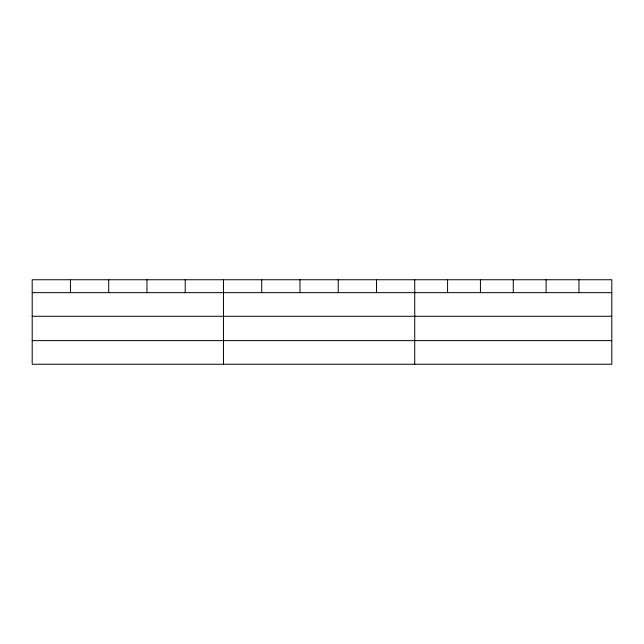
<?xml version="1.0" encoding="UTF-8"?>
<svg xmlns="http://www.w3.org/2000/svg" width="644" height="644" viewBox="0 0 644 644"><rect width="100%" height="100%" fill="white"/><g stroke="black" fill="none" stroke-linecap="round" stroke-linejoin="round"><path stroke-width="0.97" d="M611.8 316.276L611.8 279.746L32.2 279.746L32.2 364.254L611.8 364.254L611.8 316.276L32.2 316.276M32.2 292.65L611.8 292.65M32.2 340.628L611.8 340.628M578.956 279.746L578.956 292.65M546.112 279.746L546.112 292.65M513.268 279.746L513.268 292.65M480.424 279.746L480.424 292.65M447.58 279.746L447.58 292.65M414.736 279.746L414.736 364.254M376.482 279.746L376.482 292.65M338.229 279.746L338.229 292.65M299.975 279.746L299.975 292.65M261.722 279.746L261.722 292.65M223.468 279.746L223.468 364.254M185.214 279.746L185.214 292.65M146.961 279.746L146.961 292.65M108.707 279.746L108.707 292.65M70.454 279.746L70.454 292.65"/></g></svg>
